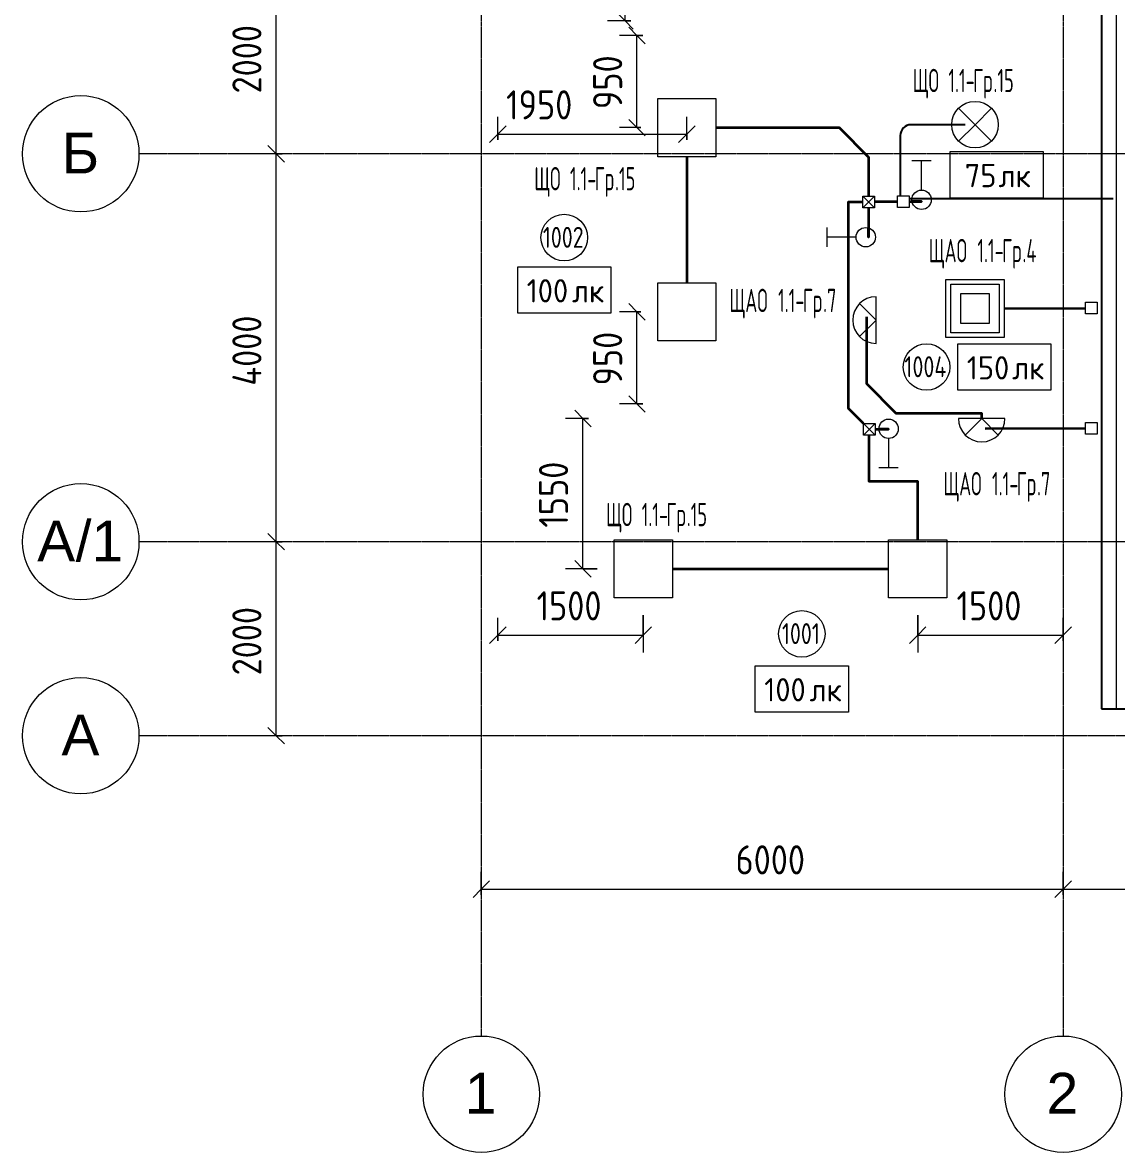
# Model space of a CAD drawing. Header units: millimetres. Extents: x -4730 to 98194, y -4296 to 93388.
# Drawn here: x -4730 to 6559, y -4296 to 7352 of the extents above; entities that cross this region are included whole.
import ezdxf

# ---------------------------------------------------------------- set-up
doc = ezdxf.new("R2010")
doc.units = ezdxf.units.MM
doc.linetypes.add('Линия сетки', pattern=[22.225, 12.7, -3.175, 3.175, -3.175])
for name, color, linetype, lineweight, true_color in [('Кабельные лотки', 5, 'Continuous', 25, 0x0000ff), ('Короба', 7, 'Continuous', 25, 0x008000), ('Соединительные детали коробов', 7, 'Continuous', 25, 0x008000), ('Типовые аннотации', 5, 'Continuous', 18, 0x0000ff)]:
    doc.layers.add(name, color=color, linetype=linetype, lineweight=lineweight, true_color=true_color)
for name, color, linetype, lineweight in [('Марки помещений', 7, 'Continuous', 9), ('Марки силовых электроприборов', 7, 'Continuous', 9), ('Осевая линия', 7, 'Continuous', 18), ('Оси', 7, 'Continuous', 9), ('Провода', 7, 'Continuous', 35), ('Размеры', 7, 'Continuous', 9), ('Размеры-120', 7, 'Continuous', 9)]:
    doc.layers.add(name, color=color, linetype=linetype, lineweight=lineweight)
doc.styles.add('Arial_1', font='arial.ttf', dxfattribs={"height": 420})
doc.styles.add('GOST Common', font='GOST_Common.ttf', dxfattribs={"width": 0.6, "height": 240})
doc.styles.add('GOST Common_1', font='GOST_Common.ttf', dxfattribs={"width": 0.9, "height": 300})
doc.styles.add('GOST Common_2', font='GOST_Common.ttf', dxfattribs={"height": 240})
doc.styles.add('GOST Common_3', font='GOST_Common.ttf', dxfattribs={"width": 0.8, "height": 216})
doc.dimstyles.new('ADSK_Проверочный', dxfattribs={"dimscale": 304.8, "dimtxt": 301.714499, "dimasz": 0.556693, "dimexe": 0.590551, "dimexo": 0.590551, "dimgap": 0.19685, "dimtad": 1, "dimdec": 3, "dimrnd": 0.001, "dimdsep": 46, "dimtxsty": 'GOST Common_1', "dimblk1": 'OBLIQUE', "dimblk2": 'OBLIQUE', "dimsah": 1, "dimcen": 0.09, "dimazin": 0, "dimtfac": 1, "dimtdec": 4, "dimtix": 1, "dimtmove": 0, "dimatfit": 3, "dimfxl": 1, "dimtvp": 1, "dimtolj": 1, "dimtzin": 0, "dimarcsym": 2})
doc.dimstyles.new('ADSK_Проверочный_1', dxfattribs={"dimscale": 304.8, "dimtxt": 301.714499, "dimasz": 0.556693, "dimexe": 0.590551, "dimexo": 0.590551, "dimgap": 0.19685, "dimtad": 1, "dimdec": 3, "dimrnd": 0.001, "dimdsep": 46, "dimtxsty": 'GOST Common_1', "dimblk1": 'OBLIQUE', "dimblk2": 'OBLIQUE', "dimsah": 1, "dimcen": 0.09, "dimazin": 0, "dimtfac": 1, "dimtdec": 4, "dimtix": 1, "dimtmove": 2, "dimatfit": 3, "dimfxl": 1, "dimtvp": 1, "dimtolj": 1, "dimtzin": 0, "dimarcsym": 2})

# ---------------------------------------------------------------- blocks, each defined once
blk = doc.blocks.new('M_Короб_ отвод - Плоский торец - ПВХ - Стандартная-2386742-1-й этаж')
at = {"layer": 'Соединительные детали коробов'}
for p, q in [((0, 111.95), (0, 150.05)), ((-150.05, 0), (-111.95, 0))]:
    blk.add_line(p, q, dxfattribs=at)
blk.add_arc((-111.95, 111.95), 111.95, 270, 0, dxfattribs=at)
blk = doc.blocks.new('Ось сетки - Заголовок сетки - Окружность 5 мм-1145995-1-й этаж')
at = {"layer": 'Оси'}
blk.add_circle((0, 0), 5, dxfattribs=at)
blk = doc.blocks.new('DIMBLOCK1-1-й этаж')
at = {"layer": 'Размеры-120'}
for p, q in [((0, -1642), (0, -1402)), ((0, -1582), (85, -1497)), ((6000, -1642), (6000, -1402)), ((6000, -1582), (6085, -1497)), ((0, -1582), (-85, -1667)), ((0, -1582), (6000, -1582)), ((0, -1582), (0, -1642)), ((6000, -1582), (5915, -1667)), ((6000, -1582), (6000, -1642))]:
    blk.add_line(p, q, dxfattribs=at)
at = {"layer": 'Размеры-120', "color": 0, "insert": (2622, -1130), "char_height": 300, "width": 908.21, "attachment_point": 1, "line_spacing_factor": 1.022761, "style": 'GOST Common_1'}
blk.add_mtext('6000', dxfattribs=at)
blk = doc.blocks.new('_Oblique')
at = {"color": 0, "linetype": 'ByBlock', "lineweight": -2}
blk.add_line((-0.5, -0.5), (0.5, 0.5), dxfattribs=at)
blk = doc.blocks.new('DIMBLOCK2-1-й этаж')
at = {"layer": 'Размеры-120'}
for p, q in [((6000, -1642), (6000, -1402)), ((6000, -1582), (6085, -1497)), ((9500, -1642), (9500, -1402)), ((9500, -1582), (9585, -1497)), ((6000, -1582), (5915, -1667)), ((6000, -1582), (9500, -1582)), ((6000, -1582), (6000, -1642)), ((9500, -1582), (9415, -1667)), ((9500, -1582), (9500, -1642))]:
    blk.add_line(p, q, dxfattribs=at)
at = {"layer": 'Размеры-120', "color": 0, "insert": (7372, -1130), "char_height": 300, "width": 908.21, "attachment_point": 1, "line_spacing_factor": 1.022761, "style": 'GOST Common_1'}
blk.add_mtext('3500', dxfattribs=at)
blk = doc.blocks.new('DIMBLOCK21-1-й этаж')
at = {"layer": 'Размеры-120'}
for p, q in [((-2055, 2000), (-2295, 2000)), ((-2115, 2000), (-2200, 2085)), ((-2115, 0), (-2115, 2000)), ((-2115, 2000), (-2030, 1915)), ((-2115, 2000), (-2055, 2000)), ((-2055, 0), (-2295, 0)), ((-2115, 0), (-2200, 85)), ((-2115, 0), (-2030, -85)), ((-2115, 0), (-2055, 0))]:
    blk.add_line(p, q, dxfattribs=at)
at = {"layer": 'Размеры-120', "color": 0, "insert": (-2567, 622), "char_height": 300, "width": 908.21, "attachment_point": 1, "rotation": 90, "line_spacing_factor": 1.022761, "style": 'GOST Common_1'}
blk.add_mtext('2000', dxfattribs=at)
blk = doc.blocks.new('DIMBLOCK22-1-й этаж')
at = {"layer": 'Размеры-120'}
for p, q in [((-2115, 6000), (-2200, 6085)), ((-2055, 6000), (-2295, 6000)), ((-2115, 2000), (-2115, 6000)), ((-2115, 6000), (-2030, 5915)), ((-2115, 6000), (-2055, 6000)), ((-2055, 2000), (-2295, 2000)), ((-2115, 2000), (-2200, 2085)), ((-2115, 2000), (-2030, 1915)), ((-2115, 2000), (-2055, 2000))]:
    blk.add_line(p, q, dxfattribs=at)
at = {"layer": 'Размеры-120', "color": 0, "insert": (-2567, 3609), "char_height": 300, "width": 938.89, "attachment_point": 1, "rotation": 90, "line_spacing_factor": 1.022761, "style": 'GOST Common_1'}
blk.add_mtext('4000', dxfattribs=at)
blk = doc.blocks.new('DIMBLOCK23-1-й этаж')
at = {"layer": 'Размеры-120'}
for p, q in [((-2115, 8000), (-2200, 8085)), ((-2055, 8000), (-2295, 8000)), ((-2115, 6000), (-2115, 8000)), ((-2115, 8000), (-2030, 7915)), ((-2115, 8000), (-2055, 8000)), ((-2115, 6000), (-2200, 6085)), ((-2055, 6000), (-2295, 6000)), ((-2115, 6000), (-2030, 5915)), ((-2115, 6000), (-2055, 6000))]:
    blk.add_line(p, q, dxfattribs=at)
at = {"layer": 'Размеры-120', "color": 0, "insert": (-2567, 6622), "char_height": 300, "width": 908.21, "attachment_point": 1, "rotation": 90, "line_spacing_factor": 1.022761, "style": 'GOST Common_1'}
blk.add_mtext('2000', dxfattribs=at)
blk = doc.blocks.new('ADSK_Марка_Помещение_1_ГОСТ21-501-2011 - Номер-85995-1-й этаж')
at = {"layer": 'Марки помещений'}
blk.add_circle((0, 0), 2, dxfattribs=at)
blk = doc.blocks.new('DIMBLOCK112-1-й этаж')
at = {"layer": 'Размеры-120'}
for p, q in [((1482, 8320), (1398, 8405)), ((1645, 8320), (1302, 8320)), ((1482, 7370), (1482, 8320)), ((1482, 8320), (1567, 8235)), ((1482, 8320), (1645, 8320)), ((1542, 7370), (1302, 7370)), ((1482, 7370), (1398, 7455)), ((1482, 7370), (1567, 7285)), ((1482, 7370), (1542, 7370))]:
    blk.add_line(p, q, dxfattribs=at)
at = {"layer": 'Размеры-120', "color": 0, "insert": (1030, 7561), "char_height": 300, "width": 681.16, "attachment_point": 1, "rotation": 90, "line_spacing_factor": 1.022761, "style": 'GOST Common_1'}
blk.add_mtext('950', dxfattribs=at)
blk = doc.blocks.new('DIMBLOCK113-1-й этаж')
at = {"layer": 'Размеры-120'}
for p, q in [((170, 6142), (170, 6382)), ((2120, 6142), (2120, 6382)), ((170, 6202), (85, 6117)), ((170, 6202), (255, 6287)), ((170, 6202), (2120, 6202)), ((170, 6202), (170, 6142)), ((2120, 6202), (2035, 6117)), ((2120, 6202), (2205, 6287)), ((2120, 6202), (2120, 6142))]:
    blk.add_line(p, q, dxfattribs=at)
at = {"layer": 'Размеры-120', "color": 0, "insert": (256, 6654), "char_height": 300, "width": 840.71, "attachment_point": 1, "line_spacing_factor": 1.022761, "style": 'GOST Common_1'}
blk.add_mtext('1950', dxfattribs=at)
blk = doc.blocks.new('DIMBLOCK114-1-й этаж')
at = {"layer": 'Размеры-120'}
for p, q in [((1605, 7220), (1520, 7305)), ((1665, 7220), (1425, 7220)), ((1605, 6270), (1605, 7220)), ((1605, 7220), (1690, 7135)), ((1605, 7220), (1665, 7220)), ((1605, 6270), (1520, 6355)), ((1645, 6270), (1425, 6270)), ((1605, 6270), (1690, 6185)), ((1605, 6270), (1645, 6270))]:
    blk.add_line(p, q, dxfattribs=at)
at = {"layer": 'Размеры-120', "color": 0, "insert": (1153, 6461), "char_height": 300, "width": 681.16, "attachment_point": 1, "rotation": 90, "line_spacing_factor": 1.022761, "style": 'GOST Common_1'}
blk.add_mtext('950', dxfattribs=at)
blk = doc.blocks.new('DIMBLOCK115-1-й этаж')
at = {"layer": 'Размеры-120'}
for p, q in [((1605, 4370), (1520, 4455)), ((1645, 4370), (1425, 4370)), ((1605, 3420), (1605, 4370)), ((1605, 4370), (1690, 4285)), ((1605, 4370), (1645, 4370)), ((1605, 3420), (1520, 3505)), ((1665, 3420), (1425, 3420)), ((1605, 3420), (1690, 3335)), ((1605, 3420), (1665, 3420))]:
    blk.add_line(p, q, dxfattribs=at)
at = {"layer": 'Размеры-120', "color": 0, "insert": (1153, 3611), "char_height": 300, "width": 681.16, "attachment_point": 1, "rotation": 90, "line_spacing_factor": 1.022761, "style": 'GOST Common_1'}
blk.add_mtext('950', dxfattribs=at)
blk = doc.blocks.new('DIMBLOCK116-1-й этаж')
at = {"layer": 'Размеры-120'}
for p, q in [((1107, 3270), (867, 3270)), ((1047, 3270), (963, 3355)), ((1047, 1720), (1047, 3270)), ((1047, 3270), (1132, 3185)), ((1047, 3270), (1107, 3270)), ((1047, 1720), (963, 1805)), ((1195, 1720), (867, 1720)), ((1047, 1720), (1132, 1635)), ((1047, 1720), (1195, 1720))]:
    blk.add_line(p, q, dxfattribs=at)
at = {"layer": 'Размеры-120', "color": 0, "insert": (595, 2145), "char_height": 300, "width": 840.71, "attachment_point": 1, "rotation": 90, "line_spacing_factor": 1.022761, "style": 'GOST Common_1'}
blk.add_mtext('1550', dxfattribs=at)
blk = doc.blocks.new('DIMBLOCK117-1-й этаж')
at = {"layer": 'Размеры-120'}
for p, q in [((170, 977), (170, 1217)), ((1670, 1242), (1670, 857)), ((1670, 1037), (1670, 1242)), ((170, 1037), (255, 1122)), ((1670, 1037), (1755, 1122)), ((170, 1037), (85, 952)), ((170, 1037), (1670, 1037)), ((170, 1037), (170, 977)), ((1670, 1037), (1585, 952))]:
    blk.add_line(p, q, dxfattribs=at)
at = {"layer": 'Размеры-120', "color": 0, "insert": (570, 1489), "char_height": 300, "width": 840.71, "attachment_point": 1, "line_spacing_factor": 1.022761, "style": 'GOST Common_1'}
blk.add_mtext('1500', dxfattribs=at)
blk = doc.blocks.new('DIMBLOCK118-1-й этаж')
at = {"layer": 'Размеры-120'}
for p, q in [((4500, 1242), (4500, 857)), ((4500, 1037), (4500, 1242)), ((6000, 977), (6000, 1217)), ((4500, 1037), (4585, 1122)), ((6000, 1037), (6085, 1122)), ((4500, 1037), (4415, 952)), ((4500, 1037), (6000, 1037)), ((6000, 1037), (5915, 952)), ((6000, 1037), (6000, 977))]:
    blk.add_line(p, q, dxfattribs=at)
at = {"layer": 'Размеры-120', "color": 0, "insert": (4900, 1489), "char_height": 300, "width": 840.71, "attachment_point": 1, "line_spacing_factor": 1.022761, "style": 'GOST Common_1'}
blk.add_mtext('1500', dxfattribs=at)
blk = doc.blocks.new('Морка помещения_освещённость_ - Морка помещения_освещённость_-1484368-1-й этаж')
at = {"layer": 'Марки помещений', "color": 190, "true_color": 0x8000ff}
for p, q in [((-4, 0), (-4, 4)), ((-4, 4), (4, 4)), ((4, 4), (4, 0)), ((4, 0), (-4, 0))]:
    blk.add_line(p, q, dxfattribs=at)

msp = doc.modelspace()

# ---------------------------------------------------------------- linework, layer by layer
at = {"layer": 'Кабельные лотки'}
for p, q in [((6395.0021, 43288.1437), (6395.0021, 278.1437)), ((6395.0021, 278.1437), (6695.0021, 278.1437))]:
    msp.add_line(p, q, dxfattribs=at)
at = {"layer": 'Короба'}
for p, q in [((4990.9414, 6300), (4469.6112, 6300)), ((4319.5612, 6149.95), (4319.5612, 5567.2712)), ((4411.0612, 5538.7712), (6514.0256, 5538.7712))]:
    msp.add_line(p, q, dxfattribs=at)
at = {"layer": 'Осевая линия'}
msp.add_line((6545.0021, 43288.1437), (6545.0021, 278.1437), dxfattribs=at)
at = {"layer": 'Оси', "linetype": 'Линия сетки'}
for p, q in [((0, 93388.3703), (0, -3096.3487)), ((6000, 93388.3703), (6000, -3096.3487)), ((98194.2682, 6000), (-3530.0173, 6000)), ((98194.2682, 2000), (-3530.0173, 2000)), ((98194.2682, 0), (-3530.0173, 0))]:
    msp.add_line(p, q, dxfattribs=at)
at = {"layer": 'Провода'}
for p, q in [((2120.3575, 5969.9999), (2120.3575, 4669.9999)), ((4291.0612, 5505.591), (4054.0256, 5503.952)), ((5390.9414, 4405.9658), (6231.3266, 4409.7287)), ((5194.2247, 3168.7346), (6231.3266, 3169.9981)), ((1970, 1719.9999), (4200, 1719.9999))]:
    msp.add_line(p, q, dxfattribs=at)
at = {"layer": 'Провода', "flags": 128}
for points in [[(2420, 6269.9999), (3689.2207, 6269.9999), (3994.0227, 5965.1999), (3994.0252, 5562.2712)], [(3940, 3219.9992), (3787.8631, 3372.1341), (3787.8631, 5503.7269), (3934.0256, 5503.7269)], [(4411.0612, 5507.2718), (4540, 5507.2732), (4441.7018, 5507.2732)], [(3994.0242, 5442.2712), (3994.0207, 5140), (3994.0207, 5235.4989)], [(3972.4842, 4318.1365), (3970.7636, 3631.3475), (4274.8, 3326.5484), (5158.4515, 3326.5484), (5158.9475, 3269.9999)], [(4060, 3160.0006), (4200, 3160.0021), (4100.0949, 3160.0021)], [(4500.7547, 2019.9999), (4502.264, 2619.9999), (3999.9952, 2619.9999), (3999.9995, 3100)]]:
    msp.add_lwpolyline(points, dxfattribs=at)
at = {"layer": 'Типовые аннотации'}
for p, q in [((1820, 6569.9999), (2420, 6569.9999)), ((1820, 5969.9999), (1820, 6569.9999)), ((2420, 6569.9999), (2420, 5969.9999)), ((5090.9414, 6300), (4921.2358, 6469.7056)), ((5090.9414, 6300), (5260.647, 6469.7056)), ((5090.9414, 6300), (4921.2358, 6130.2944)), ((5090.9414, 6300), (5260.647, 6130.2944)), ((2420, 5969.9999), (1820, 5969.9999)), ((4640, 5925.6432), (4440, 5925.6432)), ((4540, 5625.6432), (4540, 5925.6432)), ((3564.3567, 5240), (3564.3567, 5040)), ((3864.3567, 5140), (3564.3567, 5140)), ((1820, 4669.9999), (2420, 4669.9999)), ((1820, 4069.9999), (1820, 4669.9999)), ((2420, 4669.9999), (2420, 4069.9999)), ((2420, 4069.9999), (1820, 4069.9999)), ((4200, 3064.3566), (4200, 2764.3566)), ((4100, 2764.3566), (4300, 2764.3566)), ((1370, 2019.9999), (1970, 2019.9999)), ((1370, 1419.9999), (1370, 2019.9999)), ((1970, 2019.9999), (1970, 1419.9999)), ((4200, 2019.9999), (4800, 2019.9999)), ((4200, 1419.9999), (4200, 2019.9999)), ((4800, 2019.9999), (4800, 1419.9999)), ((1970, 1419.9999), (1370, 1419.9999)), ((4800, 1419.9999), (4200, 1419.9999))]:
    msp.add_line(p, q, dxfattribs=at)
at = {"layer": 'Типовые аннотации', "color": 7}
for p, q in [((3934.0256, 5562.2712), (4054.0256, 5562.2712)), ((3934.0256, 5442.2712), (3934.0256, 5562.2712)), ((3934.0256, 5562.2712), (4054.0256, 5442.2712)), ((3934.0256, 5442.2712), (4054.0256, 5562.2712)), ((4054.0256, 5562.2712), (4054.0256, 5442.2712)), ((4054.0256, 5442.2712), (3934.0256, 5442.2712))]:
    msp.add_line(p, q, dxfattribs=at)
at = {"layer": 'Типовые аннотации', "color": 16, "true_color": 0x800000}
for p, q in [((4291.0612, 5567.2712), (4411.0612, 5567.2712)), ((4291.0612, 5447.2712), (4291.0612, 5567.2712)), ((4411.0612, 5567.2712), (4411.0612, 5447.2712)), ((4411.0612, 5447.2712), (4291.0612, 5447.2712)), ((3940, 3220), (4060, 3220)), ((3940, 3100), (3940, 3220)), ((3940, 3220), (4060, 3100)), ((3940, 3100), (4060, 3220)), ((4060, 3220), (4060, 3100)), ((4060, 3100), (3940, 3100))]:
    msp.add_line(p, q, dxfattribs=at)
at = {"layer": 'Типовые аннотации', "color": 1, "true_color": 0xff0000}
for p, q in [((4790.9414, 4704.6217), (5390.9414, 4704.6217)), ((4790.9414, 4104.6217), (4790.9414, 4704.6217)), ((5390.9414, 4704.6217), (5390.9414, 4104.6217)), ((4840.9414, 4654.6217), (5340.9414, 4654.6217)), ((4840.9414, 4154.6217), (4840.9414, 4654.6217)), ((4940.9414, 4554.6217), (4940.9414, 4254.6217)), ((5240.9414, 4554.6217), (4940.9414, 4554.6217)), ((5240.9414, 4254.6217), (5240.9414, 4554.6217)), ((5340.9414, 4654.6217), (5340.9414, 4154.6217)), ((4070, 4284.9999), (3900.2944, 4454.7055)), ((4070, 4044.9999), (4070, 4524.9999)), ((6231.3266, 4469.9979), (6351.3266, 4469.9979)), ((6231.3266, 4349.9979), (6231.3266, 4469.9979)), ((6351.3266, 4469.9979), (6351.3266, 4349.9979)), ((6351.3266, 4349.9979), (6231.3266, 4349.9979)), ((4070, 4284.9999), (3900.2944, 4115.2943)), ((4940.9414, 4254.6217), (5240.9414, 4254.6217)), ((5390.9414, 4104.6217), (4790.9414, 4104.6217)), ((5340.9414, 4154.6217), (4840.9414, 4154.6217)), ((5400, 3269.9999), (4920, 3269.9999)), ((5160, 3269.9999), (4990.2944, 3100.2943)), ((5160, 3269.9999), (5329.7056, 3100.2943)), ((6231.3266, 3229.9979), (6351.3266, 3229.9979)), ((6231.3266, 3109.9979), (6231.3266, 3229.9979)), ((6351.3266, 3229.9979), (6351.3266, 3109.9979)), ((6351.3266, 3109.9979), (6231.3266, 3109.9979))]:
    msp.add_line(p, q, dxfattribs=at)
at = {"layer": 'Типовые аннотации'}
for centre, radius in [((5090.9414, 6300), 240), ((4540, 5525.6432), 100), ((3964.3567, 5140), 100), ((4200, 3164.3566), 100)]:
    msp.add_circle(centre, radius, dxfattribs=at)
at = {"layer": 'Типовые аннотации', "color": 1, "true_color": 0xff0000}
for centre, start, end in [((4070, 4284.9999), 90, 270), ((5160, 3269.9999), 180, 360)]:
    msp.add_arc(centre, 240, start, end, dxfattribs=at)

# ---------------------------------------------------------------- block references
at = {"layer": 'Марки помещений', "color": 190, "true_color": 0x8000ff, "xscale": 120, "yscale": 120, "zscale": 120}
for p in [(5313.6165, 5543.3758), (855.3633, 4355.4213), (5393.7639, 3561.2688), (3305.1692, 241.8742)]:
    msp.add_blockref('Морка помещения_освещённость_ - Морка помещения_освещённость_-1484368-1-й этаж', p, dxfattribs=at)
at = {"layer": 'Марки помещений', "xscale": 120, "yscale": 120, "zscale": 120}
for p in [(855.3633, 5135.6722), (4591.0524, 3801.2688), (3305.1692, 1049.9792)]:
    msp.add_blockref('ADSK_Марка_Помещение_1_ГОСТ21-501-2011 - Номер-85995-1-й этаж', p, dxfattribs=at)
at = {"layer": 'Оси', "xscale": 120, "yscale": 120, "zscale": 120}
for p, rotation in [((-4130.0173, 6000), 90), ((-4130.0173, 2000), 90), ((-4130.0173, 0), 90), ((0, -3696.3487), 180), ((6000, -3696.3487), 180)]:
    msp.add_blockref('Ось сетки - Заголовок сетки - Окружность 5 мм-1145995-1-й этаж', p, dxfattribs=dict(at, rotation=rotation))
at = {"layer": 'Соединительные детали коробов', "rotation": 180}
msp.add_blockref('M_Короб_ отвод - Плоский торец - ПВХ - Стандартная-2386742-1-й этаж', (4319.5612, 6300), dxfattribs=at)

# ---------------------------------------------------------------- texts
at = {"layer": 'Марки помещений', "color": 190, "true_color": 0x8000ff, "char_height": 240, "attachment_point": 1, "style": 'GOST Common_2'}
for s, insert, width in [('75', (4985.1326, 5895.0877), 423.291), ('лк', (5334.3826, 5895.0877), 413.67075), ('100', (467.4795, 4707.1333), 567.59475), ('лк', (935.792, 4707.1333), 413.67075), ('150', (5005.8801, 3912.9808), 567.59475), ('лк', (5474.1926, 3912.9808), 413.67075), ('100', (2917.2854, 593.5861), 567.59475), ('лк', (3385.5979, 593.5861), 413.67075)]:
    msp.add_mtext(s, dxfattribs=dict(at, insert=insert, width=width))
at = {"layer": 'Марки помещений', "char_height": 216, "attachment_point": 1, "style": 'GOST Common_3'}
for s, insert, width in [('1002', (634.2474, 5246.4594), 546.4302), ('1004', (4363.2165, 3912.0561), 561.8226), ('1001', (3099.8933, 1160.7665), 507.9492)]:
    msp.add_mtext(s, dxfattribs=dict(at, insert=insert, width=width))
at = {"layer": 'Марки силовых электроприборов', "char_height": 240, "attachment_point": 1, "style": 'GOST Common'}
for s, insert, width in [('ЩО', (4447.981, 6875.1674), 340.55685), (' 1.1-', (4728.9685, 6875.1674), 415.5948), ('Гр', (5071.8685, 6875.1674), 253.9746), ('.15', (5281.4185, 6875.1674), 265.5189), ('ЩО', (545.5737, 5862.7381), 340.55685), (' 1.1-', (826.5612, 5862.7381), 415.5948), ('Гр', (1169.4612, 5862.7381), 253.9746), ('.15', (1379.0112, 5862.7381), 265.5189), ('ЩАО', (4613.5696, 5121.2432), 502.17705), (' 1.1-', (5027.9071, 5121.2432), 415.5948), ('Гр', (5370.8071, 5121.2432), 253.9746), ('.4', (5580.3571, 5121.2432), 196.2531), ('ЩАО', (2558.196, 4607.5723), 502.17705), (' 1.1-', (2972.5335, 4607.5723), 415.5948), ('Гр', (3315.4335, 4607.5723), 253.9746), ('.7', (3524.9835, 4607.5723), 178.93665), ('ЩАО', (4764.0393, 2718.2534), 502.17705), (' 1.1-', (5178.3768, 2718.2534), 415.5948), ('Гр', (5521.2768, 2718.2534), 253.9746), ('.7', (5730.8268, 2718.2534), 178.93665), ('ЩО', (1285.5253, 2400.1823), 340.55685), (' 1.1-', (1566.5128, 2400.1823), 415.5948), ('Гр', (1909.4128, 2400.1823), 253.9746), ('.15', (2118.9628, 2400.1823), 265.5189)]:
    msp.add_mtext(s, dxfattribs=dict(at, insert=insert, width=width))
at = {"layer": 'Оси', "char_height": 420, "attachment_point": 1, "style": 'Arial_1'}
for s, insert, width in [('\\fArial|b0|i0|c204|p34|;Б', (-4325.5219, 6217.441), 471.39225), ('\\fArial|b0|i0|c204|p34|;А', (-4579.3219, 2217.441), 481.0125), ('/1', (-4182.4469, 2217.441), 606.07575), ('\\fArial|b0|i0|c204|p34|;А', (-4329.1219, 217.441), 481.0125), ('\\fArial|b0|i0|c204|p34|;1', (-170.8535, -3475.6658), 404.0505), ('\\fArial|b0|i0|c204|p34|;2', (5829.1465, -3475.6658), 404.0505)]:
    msp.add_mtext(s, dxfattribs=dict(at, insert=insert, width=width))

# ---------------------------------------------------------------- dimensions: what is measured, and where the dimension line sits
at = {"layer": 'Размеры'}
for base, p1, p2, override, picture, middle in [((1482.4701, 8319.9999), (1362.4882, 7369.9999), (1824.764, 8319.9999), {"dimpost": '<>', "dimfxl": 1056.503138}, 'DIMBLOCK112-1-й этаж', (1272.4701, 7844.9999)), ((-2115.17, 8000), (-2235.1518, 6000), (-2235.1518, 8000), {"dimpost": '<>', "dimfxl": 2000}, 'DIMBLOCK23-1-й этаж', (-2325.17, 7000)), ((1604.905, 7219.9999), (1824.764, 6269.9999), (1484.9231, 7219.9999), {"dimpost": '<>', "dimfxl": 1008.95581}, 'DIMBLOCK114-1-й этаж', (1394.905, 6744.9999)), ((-2115.17, 6000), (-2235.1518, 2000), (-2235.1518, 6000), {"dimpost": '<>', "dimfxl": 4000}, 'DIMBLOCK22-1-й этаж', (-2325.17, 4000)), ((1604.905, 4369.9999), (1484.9231, 3419.9999), (1824.764, 4369.9999), {"dimpost": '<>', "dimfxl": 1008.95581}, 'DIMBLOCK115-1-й этаж', (1394.905, 3894.9999)), ((1047.4393, 3269.9999), (1374.764, 1719.9999), (927.4574, 3269.9999), {"dimpost": '<>', "dimfxl": 1613.252367}, 'DIMBLOCK116-1-й этаж', (837.4393, 2494.9999)), ((-2115.17, 2000), (-2235.1518, 0), (-2235.1518, 2000), {"dimpost": '<>', "dimfxl": 2000}, 'DIMBLOCK21-1-й этаж', (-2325.17, 1000))]:
    dim = msp.add_linear_dim(base=base, p1=p1, p2=p2, angle=90, dimstyle='ADSK_Проверочный', override=override, dxfattribs=at)
    dim.commit()
    dim.dimension.update_dxf_attribs({"geometry": picture, "text_midpoint": middle})
dim = msp.add_linear_dim(base=(2120, 6202.2625), p1=(170, 6322.2444), p2=(2120, 6322.2444), dimstyle='ADSK_Проверочный_1', override={"dimpost": '<>', "dimfxl": 1950}, dxfattribs=at)
dim.commit()
dim.dimension.update_dxf_attribs({"geometry": 'DIMBLOCK113-1-й этаж', "text_midpoint": (676.499, 6454.311), "dimtype": 160})
for base, p1, p2, override, picture, middle in [((1670, 1036.7833), (170, 1156.7652), (1670, 1422.4999), {"dimpost": '<>', "dimfxl": 1523.356465}, 'DIMBLOCK117-1-й этаж', (920, 1246.7833)), ((6000, 1036.7833), (4500, 1422.4999), (6000, 1156.7652), {"dimpost": '<>', "dimfxl": 1523.356465}, 'DIMBLOCK118-1-й этаж', (5250, 1246.7833)), ((6000, -1581.8449), (0, -1461.863), (6000, -1461.863), {"dimpost": '<>', "dimfxl": 6000}, 'DIMBLOCK1-1-й этаж', (3000, -1371.8449)), ((9500, -1581.8449), (6000, -1461.863), (9500, -1461.863), {"dimpost": '<>', "dimfxl": 3500}, 'DIMBLOCK2-1-й этаж', (7750, -1371.8449))]:
    dim = msp.add_linear_dim(base=base, p1=p1, p2=p2, dimstyle='ADSK_Проверочный', override=override, dxfattribs=at)
    dim.commit()
    dim.dimension.update_dxf_attribs({"geometry": picture, "text_midpoint": middle})

doc.saveas('drawing.dxf')
